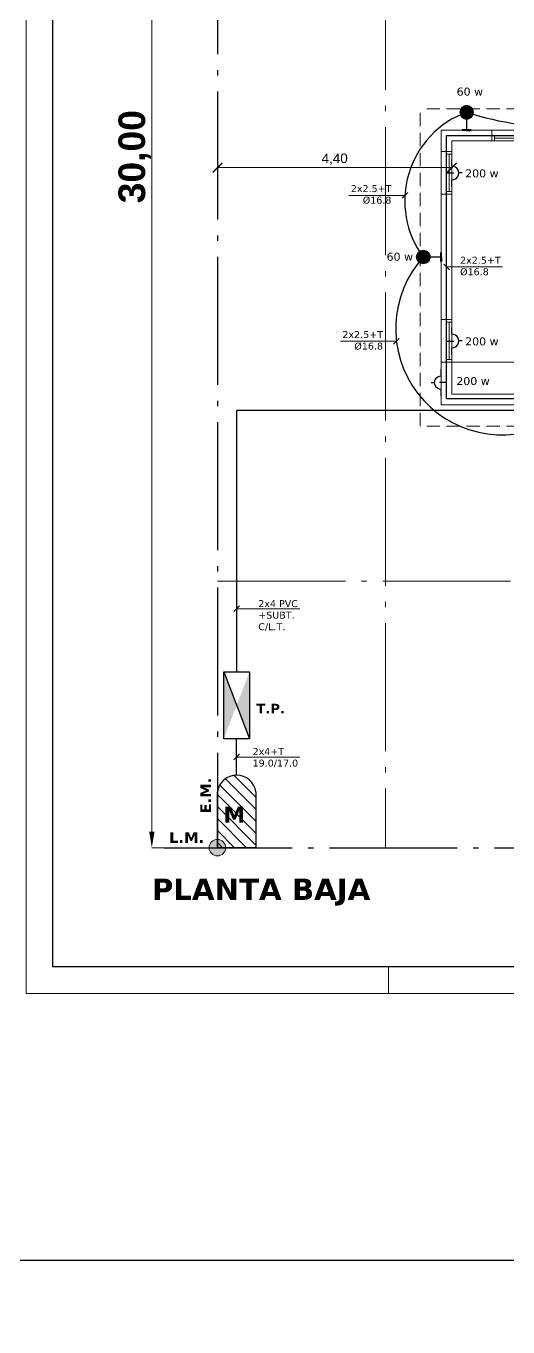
# Model space of a CAD drawing. Header units: millimetres. Extents: x 1434 to 1537, y 1432 to 1474.
# Drawn here: x 1468.47 to 1477.51, y 1431.92 to 1456.31 of the extents above; entities that cross this region are included whole.
import ezdxf

# ---------------------------------------------------------------- set-up
doc = ezdxf.new("R2010")
doc.units = ezdxf.units.MM
doc.linetypes.add('ACAD_ISO04W100', pattern=[30, 24, -3, 0, -3])
doc.linetypes.add('HIDDEN', pattern=[0.375, 0.25, -0.125])
for name, color, linetype, lineweight in [('0.1', 50, 'Continuous', 0), ('0.2', 40, 'Continuous', 20), ('0.3', 30, 'Continuous', 30), ('cableado', 190, 'Continuous', 25), ('centro-toma', 6, 'Continuous', 25), ('cotas', 104, 'Continuous', 18), ('L.M.', 160, 'ACAD_ISO04W100', 30), ('nomenclatura', 41, 'Continuous', 18)]:
    doc.layers.add(name, color=color, linetype=linetype, lineweight=lineweight)
doc.layers.add('gris', color=252, linetype='Continuous', lineweight=18, true_color=0x696969)
doc.styles.add('SANSSERIFBOLD', font='sasb____.pfb')
doc.styles.get("Standard").update_dxf_attribs({"font": 'ARIAL.TTF'})
doc.dimstyles.new('BM-1en 100', dxfattribs={"dimtxt": 0.18, "dimasz": 0.18, "dimexe": 0.1, "dimexo": 0.1, "dimgap": 0.05, "dimtad": 1, "dimtxsty": 'Standard', "dimblk": 'ARCHTICK', "dimcen": -0.18, "dimadec": 0, "dimazin": 0, "dimtfac": 1, "dimtmove": 0, "dimatfit": 3, "dimldrblk": 'ARCHTICK', "dimfxl": 1, "dimarcsym": 0})
doc.dimstyles.new('ISO-25', dxfattribs={"dimtxt": 2.5, "dimasz": 2.5, "dimexe": 1.25, "dimexo": 0.625, "dimtad": 1, "dimtxsty": 'Standard', "dimcen": 2.5, "dimadec": 0, "dimazin": 0, "dimtfac": 1, "dimtmove": 0, "dimatfit": 3, "dimfxl": 1, "dimarcsym": 0})

# ---------------------------------------------------------------- blocks, each defined once
blk = doc.blocks.new('*D9')
at = {"layer": 'cotas', "color": 0, "lineweight": -2}
for p, q in [((1465.468, 1438.04), (1465.468, 1431.915)), ((1530.468, 1438.04), (1530.468, 1431.915)), ((1467.968, 1433.165), (1527.968, 1433.165))]:
    blk.add_line(p, q, dxfattribs=at)
at = {"layer": 'cotas', "color": 0}
for points in [[(1467.968, 1433.582), (1467.968, 1432.749), (1465.468, 1433.165)], [(1527.968, 1433.582), (1527.968, 1432.749), (1530.468, 1433.165)]]:
    blk.add_solid(points, dxfattribs=at)
at = {"layer": 'Defpoints', "color": 0}
for p in [(1465.468, 1438.665), (1530.468, 1438.665), (1530.468, 1433.165)]:
    blk.add_point(p, dxfattribs=at)
at = {"layer": 'cotas', "color": 0, "insert": (1497.968, 1435.293), "char_height": 2.5, "attachment_point": 5}
blk.add_mtext('65,00', dxfattribs=at)
blk = doc.blocks.new('*D17')
at = {"layer": 'cotas', "color": 0, "linetype": 'Continuous', "lineweight": -2}
for p, q in [((1.068, 26.01), (0.838, 26.01)), ((1.068, 0.1), (0.838, 0.1))]:
    blk.add_line(p, q, dxfattribs=at)
at = {"layer": 'cotas', "color": 0, "linetype": 'Continuous', "lineweight": 9}
blk.add_line((0.838, 25.71), (0.838, 0.4), dxfattribs=at)
at = {"layer": 'cotas', "color": 0, "linetype": 'Continuous'}
for points in [[(0.788, 25.71), (0.888, 25.71), (0.838, 26.01)], [(0.788, 0.4), (0.888, 0.4), (0.838, 0.1)]]:
    blk.add_solid(points, dxfattribs=at)
at = {"layer": 'Defpoints', "color": 0, "linetype": 'Continuous'}
for p in [(1.068, 26.01), (0.838, 0.1), (1.068, 0.1)]:
    blk.add_point(p, dxfattribs=at)
at = {"layer": 'cotas', "linetype": 'Continuous', "insert": (0.518, 13.055), "char_height": 0.5, "attachment_point": 5, "rotation": 90, "style": 'SANSSERIFBOLD'}
blk.add_mtext('30,00', dxfattribs=at)
blk = doc.blocks.new('_ArchTick')
at = {"color": 0, "linetype": 'ByBlock', "const_width": 0.15}
blk.add_lwpolyline([(-0.5, -0.5), (0.5, 0.5)], dxfattribs=at)
blk = doc.blocks.new('*D13')
at = {"layer": 'cotas', "color": 0, "lineweight": -2}
for p, q in [((2.068, 12.23), (2.068, 12.95)), ((6.468, 12.85), (2.068, 12.85))]:
    blk.add_line(p, q, dxfattribs=at)
at = {"layer": 'Defpoints', "color": 0}
for p in [(2.068, 12.85), (6.468, 12.85), (2.068, 12.13)]:
    blk.add_point(p, dxfattribs=at)
at = {"layer": 'cotas', "color": 0, "lineweight": -2, "xscale": 0.18, "yscale": 0.18, "zscale": 0.18, "rotation": 180}
blk.add_blockref('_ArchTick', (2.068, 12.85), dxfattribs=at)
at = {"layer": 'cotas', "color": 0, "lineweight": -2, "xscale": 0.18, "yscale": 0.18, "zscale": 0.18}
blk.add_blockref('_ArchTick', (6.468, 12.85), dxfattribs=at)
at = {"layer": 'cotas', "color": 0, "insert": (4.268, 13.008), "char_height": 0.18, "attachment_point": 5}
blk.add_mtext('4,40', dxfattribs=at)
blk = doc.blocks.new('SEPLN502')
at = {"color": 0, "lineweight": 30}
blk.add_line((0, 0.2535), (0, 0), dxfattribs=at)
at = {"color": 0, "lineweight": 40}
for p, q in [((-0.0845, 0), (0.0845, 0)), ((0, 0), (-0.0845, 0))]:
    blk.add_line(p, q, dxfattribs=at)
at = {"color": 0, "lineweight": -2, "const_width": 0.12675}
blk.add_lwpolyline([(-0.063375, 0.338, 1), (0.063375, 0.338, 1)], format="xyb", close=True, dxfattribs=at)
at = {"color": 0, "lineweight": -2}
blk.add_circle((0, 0.338), 0.12675, dxfattribs=at)
blk = doc.blocks.new('fbbzdfb')
at = {"layer": 'centro-toma'}
for p, q in [((176.385, 55.356), (176.385, 55.229, -0.025)), ((176.195, 55.102), (176.258, 55.102)), ((176.385, 54.975), (176.385, 54.849))]:
    blk.add_line(p, q, dxfattribs=at)
blk.add_arc((176.385, 55.102), 0.127, 89.9998, 270.0002, dxfattribs=at)
blk = doc.blocks.new('A$C3C82425D')
at = {"layer": 'gris'}
h = blk.add_hatch(color=256, dxfattribs=at)
h.paths.add_polyline_path([(2.066, 0.254, 0.411185), (1.913, 0.1), (2.068, 0.1)])
h.paths.add_polyline_path([(2.066, 0.254), (2.068, 0.1), (2.222, 0.1, 0.417248)])
h.paths.add_polyline_path([(2.222, 0.1), (2.068, 0.1), (2.069, -0.055, 0.411185)])
h.paths.add_polyline_path([(2.068, 0.1), (1.913, 0.1, 0.417248), (2.069, -0.055)])
at = {"layer": '0.2'}
blk.add_circle((2.068, 0.1), 0.155, dxfattribs=at)
at = {"layer": 'gris', "linetype": 'ACAD_ISO04W100', "ltscale": 0.1}
for p, q in [((5.218, 26.01), (5.218, 0.1)), ((2.068, 5.1), (22.068, 5.1))]:
    blk.add_line(p, q, dxfattribs=at)
at = {"layer": 'gris', "linetype": 'HIDDEN'}
for p, q in [((5.868, 8), (5.868, 13.95)), ((10.368, 13.95), (5.868, 13.95)), ((10.368, 8), (5.868, 8))]:
    blk.add_line(p, q, dxfattribs=at)
at = {"layer": 'gris'}
for p, q in [((6.268, 13.55), (7.218, 13.55)), ((6.268, 13.15), (6.268, 13.55)), ((9.618, 13.55), (7.218, 13.55)), ((7.218, 13.35), (7.218, 13.55)), ((7.268, 13.45), (9.568, 13.45)), ((6.468, 13.35), (7.218, 13.35)), ((6.468, 13.15), (6.468, 13.35)), ((7.268, 13.4), (9.568, 13.4)), ((7.268, 13.35), (9.568, 13.35)), ((6.268, 13.15), (6.268, 12.35)), ((6.468, 13.15), (6.268, 13.15)), ((6.368, 12.4), (6.368, 13.1)), ((6.418, 12.4), (6.418, 13.1)), ((6.468, 12.4), (6.468, 13.1)), ((6.468, 12.35), (6.268, 12.35)), ((6.268, 10), (6.268, 12.35)), ((6.468, 10), (6.468, 12.35)), ((6.268, 9.2), (6.268, 10)), ((6.468, 10), (6.268, 10)), ((6.368, 9.95), (6.368, 9.25)), ((6.418, 9.95), (6.418, 9.25)), ((6.468, 9.95), (6.468, 9.25)), ((6.268, 8.4), (6.268, 9.2)), ((6.468, 9.2), (6.268, 9.2)), ((6.468, 8.6), (6.468, 9.2)), ((10.368, 9.2), (6.468, 9.2)), ((10.368, 8.6), (6.468, 8.6)), ((10.368, 8.4), (6.268, 8.4))]:
    blk.add_line(p, q, dxfattribs=at)
for points in [[(7.268, 13.35), (7.218, 13.35), (7.218, 13.45), (7.268, 13.45)], [(6.468, 13.1), (6.468, 13.15), (6.368, 13.15), (6.368, 13.1)], [(6.468, 12.4), (6.468, 12.35), (6.368, 12.35), (6.368, 12.4)], [(6.468, 9.95), (6.468, 10), (6.368, 10), (6.368, 9.95)], [(6.468, 9.25), (6.468, 9.2), (6.368, 9.2), (6.368, 9.25)]]:
    blk.add_lwpolyline(points, close=True, dxfattribs=at)
at = {"layer": 'L.M.', "linetype": 'ACAD_ISO04W100', "ltscale": 0.1}
for p, q in [((2.068, 20.477), (2.068, 0.1)), ((1.068, 0.1), (23.068, 0.1))]:
    blk.add_line(p, q, dxfattribs=at)
at = {"layer": 'nomenclatura', "linetype": 'Continuous', "lineweight": 15, "insert": (1.949, 0.744), "char_height": 0.2, "width": 0.87657, "attachment_point": 7, "rotation": 90}
blk.add_mtext('{\\fVerdana|b1|i0|c0|p34;E.M.}', dxfattribs=at)
at = {"layer": 'nomenclatura', "linetype": 'Continuous', "lineweight": 15, "insert": (1.818, 0.39), "char_height": 0.2, "width": 0.87657, "attachment_point": 3}
blk.add_mtext('{\\fVerdana|b1|i0|c0|p34;L.M.}', dxfattribs=at)
at = {"layer": 'cotas', "linetype": 'Continuous'}
dim = blk.add_linear_dim(base=(0.838, 0.1), p1=(1.068, 26.01), p2=(1.068, 0.1), angle=90, text='30,00', dimstyle='ISO-25', override={"dimtxt": 0.5, "dimasz": 0.3, "dimexe": 0, "dimexo": 0, "dimgap": 0.01, "dimzin": 0, "dimtxsty": 'SANSSERIFBOLD', "dimclrt": 256, "dimlwd": 9}, dxfattribs=at)
dim.commit()
dim.dimension.update_dxf_attribs({"geometry": '*D17', "text_midpoint": (0.838, 13.055), "dimtype": 160})
at = {"layer": 'cotas'}
dim = blk.add_linear_dim(base=(2.068, 12.85), p1=(6.468, 12.85), p2=(2.068, 12.13), dimstyle='BM-1en 100', override={"dimzin": 0}, dxfattribs=at)
dim.commit()
dim.dimension.update_dxf_attribs({"geometry": '*D13', "text_midpoint": (4.268, 13.008)})

msp = doc.modelspace()

# ---------------------------------------------------------------- hatches: boundary and pattern name
at = {"layer": '0.1', "linetype": 'Continuous'}
h = msp.add_hatch(dxfattribs=at)
h.set_pattern_fill('LINE', color=256, scale=0.05, angle=585, style=0)
h.set_pattern_definition([(135, (1523.65986, 1569.44964), (0.1122532, 0.1122532), [])])
h.paths.add_polyline_path([(1472.7797, 1441.9484, 0.8624845), (1472.0581, 1441.9484), (1472.0581, 1440.9004), (1472.7797, 1440.9004)])
at = {"layer": 'centro-toma'}
h = msp.add_hatch(color=256, dxfattribs=at)
h.paths.add_polyline_path([(1472.1774, 1444.1981), (1472.4189, 1443.5692), (1472.1774, 1442.9403)])
h.paths.add_polyline_path([(1472.4189, 1443.5692), (1472.6604, 1444.1981), (1472.6604, 1442.9403)])

# ---------------------------------------------------------------- linework, layer by layer
at = {"layer": '0.1'}
for p, q in [((1475.5215, 1453.0778), (1475.6276, 1453.1839)), ((1474.5239, 1453.1308), (1475.5745, 1453.1308)), ((1476.4111, 1451.7349), (1476.3051, 1451.8409)), ((1477.4087, 1451.7879), (1476.3581, 1451.7879)), ((1474.3657, 1450.3951), (1475.4163, 1450.3951)), ((1475.3633, 1450.3421), (1475.4693, 1450.4481)), ((1472.4719, 1445.4346), (1472.3659, 1445.3285)), ((1472.4189, 1445.3816), (1473.6048, 1445.3816)), ((1472.4719, 1442.653), (1472.3659, 1442.5469)), ((1472.4189, 1442.6), (1473.6048, 1442.6))]:
    msp.add_line(p, q, dxfattribs=at)
at = {"layer": '0.2'}
for p, q in [((1468.4682, 1438.1655), (1468.4682, 1470.1655)), ((1475.2682, 1438.6655), (1475.2682, 1438.1655)), ((1530.4682, 1438.1655), (1468.4682, 1438.1655))]:
    msp.add_line(p, q, dxfattribs=at)
at = {"layer": '0.3', "lineweight": 30}
for p in [(1468.9682, 1469.6655), (1529.9682, 1438.6655)]:
    msp.add_line(p, (1468.9682, 1438.6655), dxfattribs=at)
at = {"layer": '0.3'}
msp.add_lwpolyline([(1472.7797, 1441.9484), (1472.7797, 1440.9004), (1472.0581, 1440.9004), (1472.0581, 1441.9484)], dxfattribs=at)
msp.add_arc((1472.4189, 1441.8949), 0.3648, 8.44548, 171.55452, dxfattribs=at)
at = {"layer": 'cableado'}
for p, q in [((1476.3581, 1454.2504), (1486.0581, 1454.2504)), ((1476.3581, 1449.3254), (1476.3581, 1454.2504)), ((1476.3581, 1453.5504), (1476.4919, 1453.5504)), ((1476.3581, 1450.4004), (1476.4919, 1450.4004)), ((1476.3581, 1449.6208), (1476.2243, 1449.6208)), ((1476.3581, 1449.3254), (1482.6831, 1449.3254)), ((1472.4189, 1449.0951), (1472.4189, 1444.1981)), ((1481.6478, 1449.0951), (1472.4189, 1449.0951)), ((1472.4189, 1442.2596), (1472.4189, 1442.9403))]:
    msp.add_line(p, q, dxfattribs=at)
for centre, radius, start, end in [((1477.338, 1453.0288), 1.7664, 110.025, 216.61139), ((1478.5272, 1460.2944), 5.8861, 252.25362, 290.70293), ((1477.3953, 1450.6346), 1.9935, 137.73368, 297.25036)]:
    msp.add_arc(centre, radius, start, end, dxfattribs=at)
at = {"layer": 'centro-toma'}
msp.add_line((1472.1774, 1444.1981), (1472.6604, 1442.9403), dxfattribs=at)
msp.add_lwpolyline([(1472.6604, 1442.9403), (1472.1774, 1442.9403), (1472.1774, 1444.1981), (1472.6604, 1444.1981)], close=True, dxfattribs=at)

# ---------------------------------------------------------------- block references
at = {"layer": 'centro-toma', "color": 6, "xscale": -1}
msp.add_blockref('SEPLN502', (1476.7331, 1454.3504), dxfattribs=at)
at = {"layer": 'centro-toma', "rotation": 180}
for p in [(1652.8429, 1508.6525), (1652.8429, 1505.5025)]:
    msp.add_blockref('fbbzdfb', p, dxfattribs=at)
at = {"layer": 'centro-toma', "color": 6, "rotation": 90}
msp.add_blockref('SEPLN502', (1476.2581, 1451.9754), dxfattribs=at)
at = {"layer": 'centro-toma', "xscale": -1, "rotation": 180}
msp.add_blockref('fbbzdfb', (1299.8733, 1504.7229), dxfattribs=at)
at = {"layer": 'gris'}
msp.add_blockref('A$C3C82425D', (1469.9904, 1440.8009), dxfattribs=at)

# ---------------------------------------------------------------- texts
at = {"layer": 'nomenclatura'}
for s, insert, char_height, width, attachment_point in [('{\\fVerdana|b0|i0|c0|p34;60 w}', (1476.5457, 1454.998), 0.15, 0.70806, 7), ('{\\fVerdana|b0|i0|c0|p34;200 w}', (1477.3314, 1453.4654), 0.15, 0.70806, 9), ('{\\fVerdana|b0|i0|c0|p34;2x2.5+T\\PØ16.8}', (1475.322, 1453.3225), 0.13, 0.774915, 3), ('{\\fVerdana|b0|i0|c0|p34;60 w}', (1475.2319, 1451.903), 0.15, 0.70806, 7), ('{\\fVerdana|b0|i0|c0|p34;2x2.5+T\\PØ16.8}', (1476.6106, 1451.9796), 0.13, 0.774915, 1), ('{\\fVerdana|b0|i0|c0|p34;2x2.5+T\\PØ16.8}', (1475.1638, 1450.5868), 0.13, 0.774915, 3), ('{\\fVerdana|b0|i0|c0|p34;200 w}', (1477.3314, 1450.3154), 0.15, 0.70806, 9), ('{\\fVerdana|b0|i0|c0|p34;200 w}', (1477.1662, 1449.5717), 0.15, 0.70806, 9), ('{\\fVerdana|b0|i0|c0|p34;2x4 PVC\\P+SUBT.\\PC/L.T.}', (1472.8248, 1444.9622), 0.13, 1.509311, 7), ('{\\fVerdana|b1|i0|c0|p34;T.P.}', (1472.7892, 1443.599), 0.18, 0.70806, 1), ('{\\fVerdana|b0|i0|c0|p34;2x4+T\\P19.0/17.0}', (1472.7187, 1442.4062), 0.13, 1.509311, 7), ('{\\fVerdana|b1|i0|c0|p34;M}', (1472.5791, 1441.6719), 0.3, 0.70806, 3)]:
    msp.add_mtext(s, dxfattribs=dict(at, insert=insert, char_height=char_height, width=width, attachment_point=attachment_point))
at = {"layer": 'nomenclatura', "linetype": 'Continuous', "lineweight": 15, "insert": (1470.8286, 1440.3229), "char_height": 0.4, "width": 11.993064, "attachment_point": 1}
msp.add_mtext('{\\fVerdana|b1|i0|c0|p34;PLANTA BAJA}', dxfattribs=at)

# ---------------------------------------------------------------- dimensions: what is measured, and where the dimension line sits
at = {"layer": 'cotas'}
dim = msp.add_linear_dim(base=(1530.4682, 1433.1655), p1=(1465.4682, 1438.6655), p2=(1530.4682, 1438.6655), dimstyle='ISO-25', override={"dimzin": 0, "dimfxl": 0}, dxfattribs=at)
dim.commit()
dim.dimension.update_dxf_attribs({"geometry": '*D9', "text_midpoint": (1497.9682, 1435.2929)})

doc.saveas('drawing.dxf')
